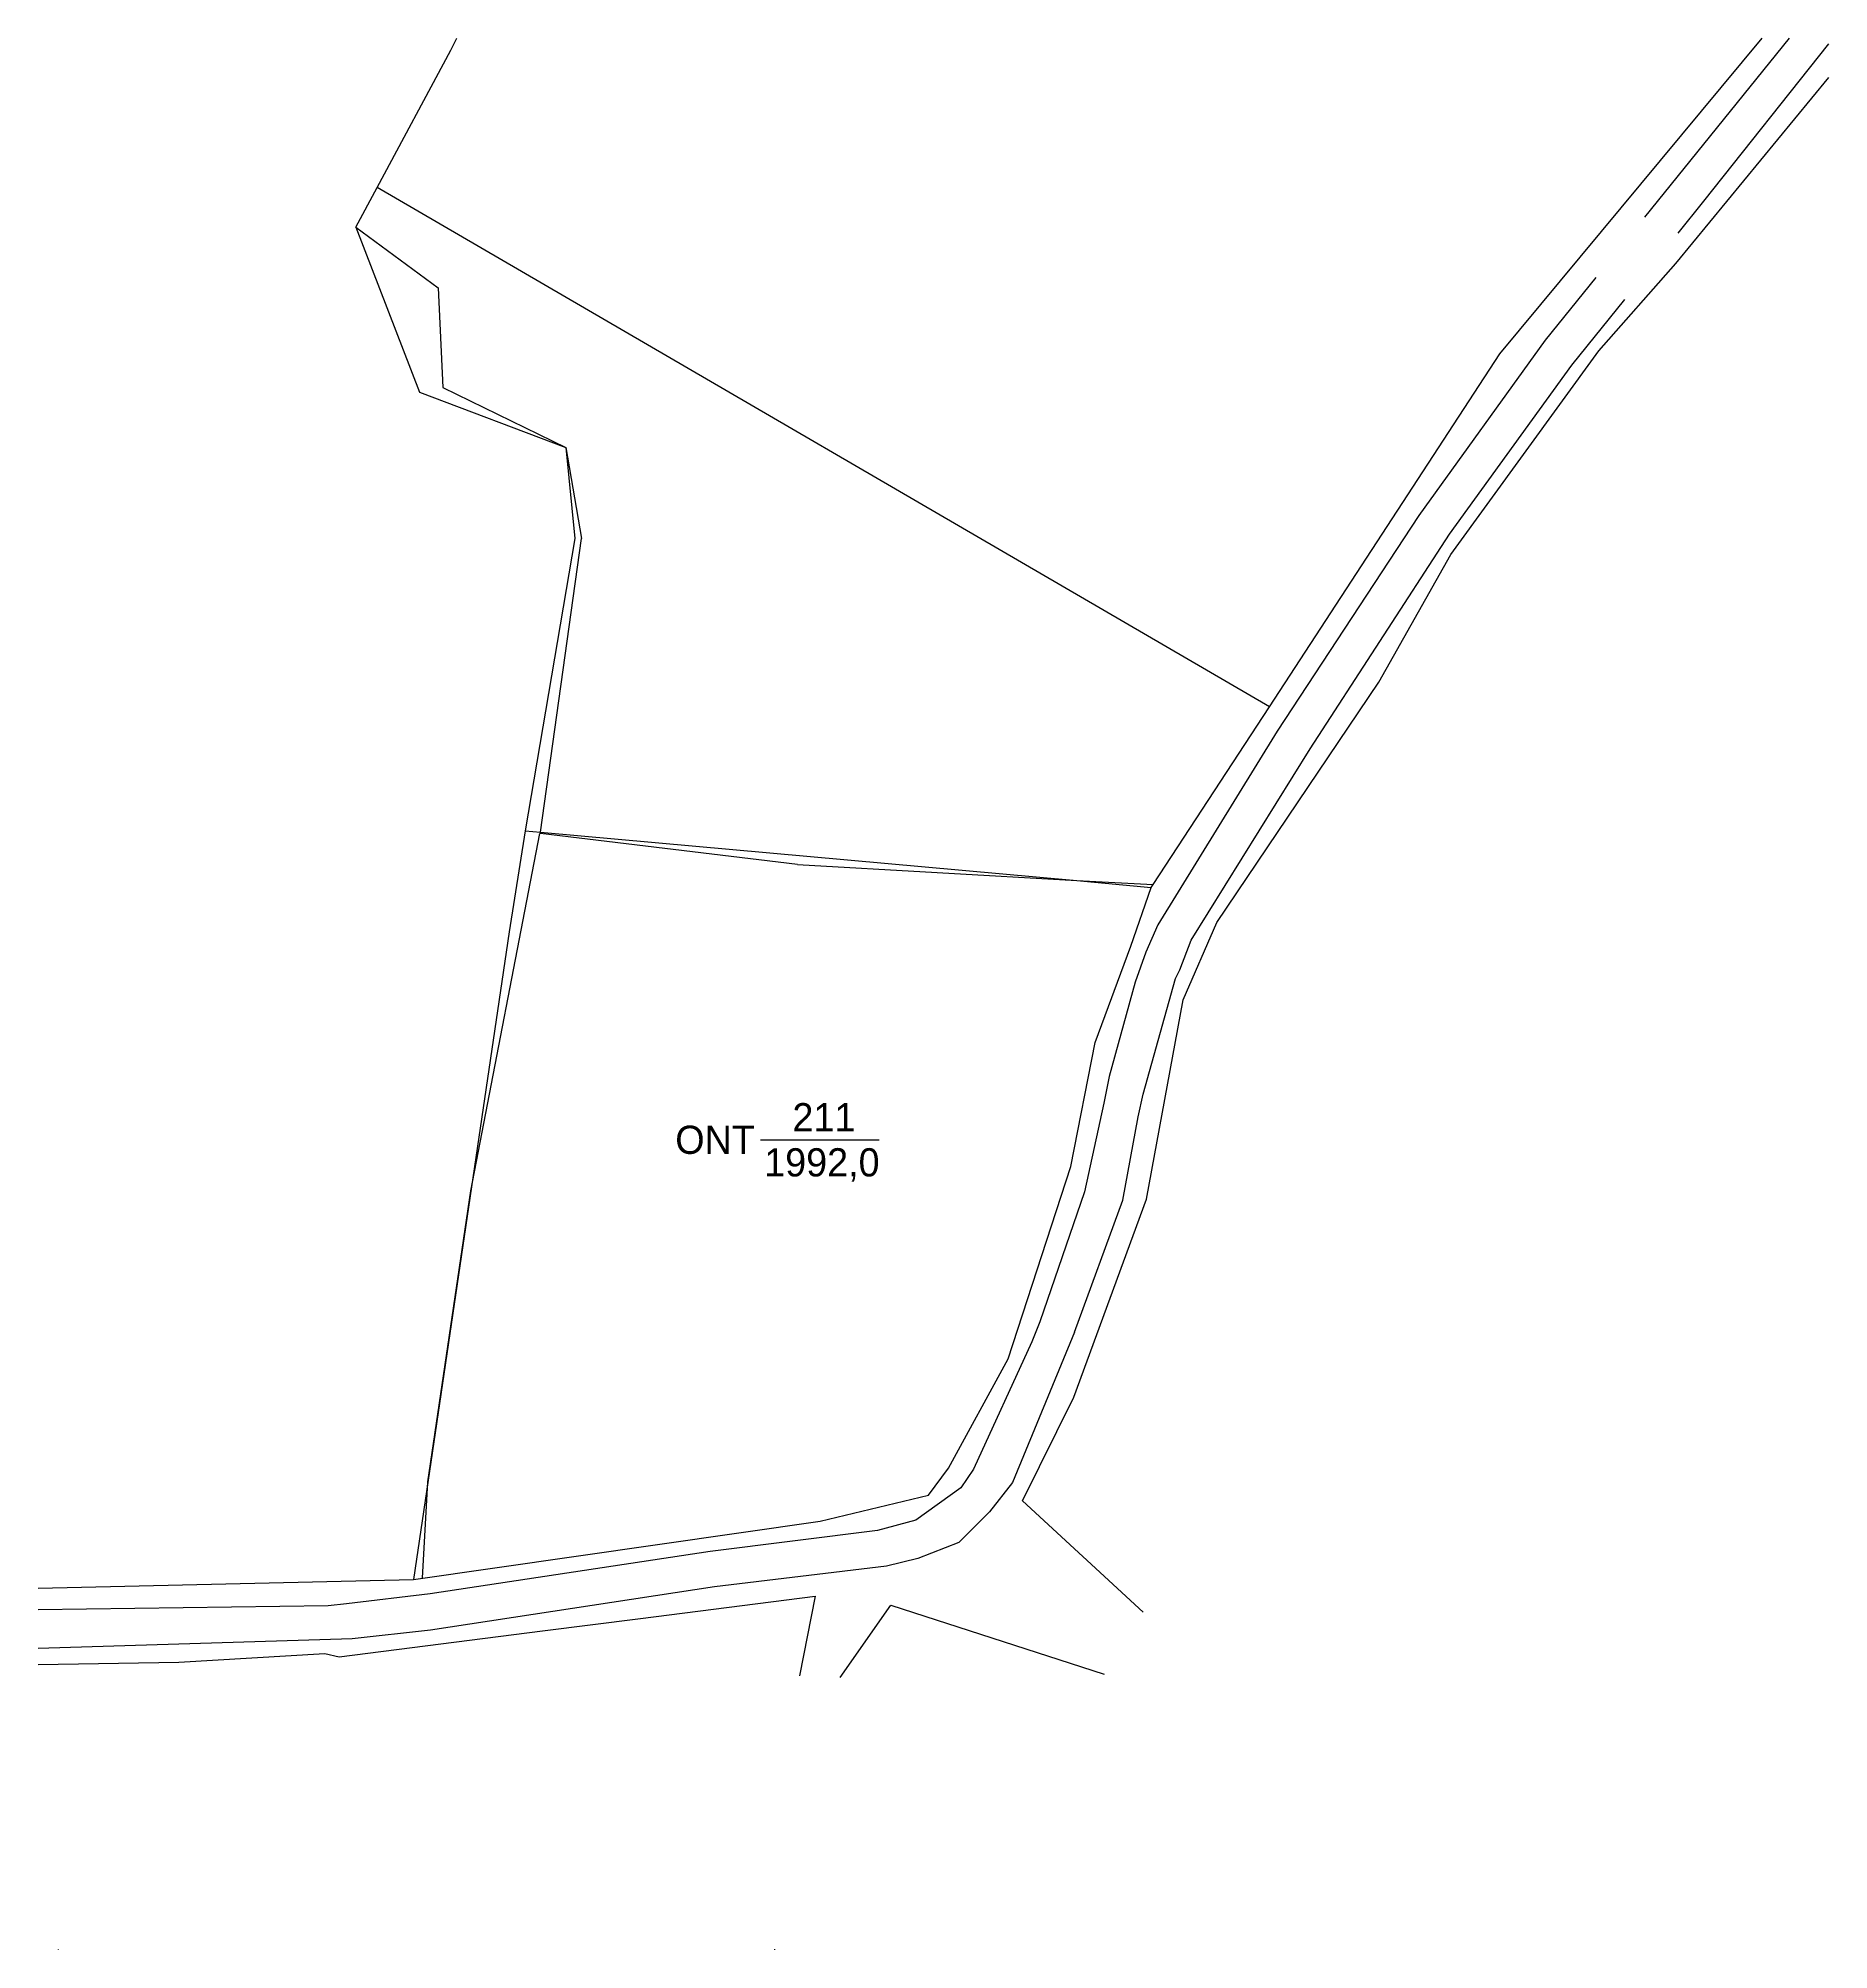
# Model space of a CAD drawing. Extents: x 543660 to 543787, y 1834593 to 1834728.
import ezdxf

# ---------------------------------------------------------------- set-up
doc = ezdxf.new("R2010")
doc.units = 0
for name, color, linetype in [('Level 10', 7, 'Continuous'), ('Level 11', 7, 'Continuous'), ('Level 13', 7, 'Continuous'), ('Level 2', 7, 'Continuous'), ('Level 22', 7, 'Continuous'), ('Level 23', 7, 'Continuous'), ('Level 4', 7, 'Continuous'), ('Level 49', 7, 'Continuous'), ('Level 59', 7, 'Continuous'), ('Level 63', 7, 'Continuous')]:
    doc.layers.add(name, color=color, linetype=linetype)

msp = doc.modelspace()

# ---------------------------------------------------------------- linework, layer by layer
at = {"layer": 'Level 10'}
for p, q in [((543684.46, 1834717.77), (543689.69, 1834727.51)), ((543689.69, 1834727.51), (543690.1, 1834728.35)), ((543682.95, 1834714.95), (543684.46, 1834717.77)), ((543682.95, 1834714.95), (543688.78, 1834710.65)), ((543688.78, 1834710.65), (543689.12, 1834703.56)), ((543689.12, 1834703.56), (543697.84, 1834699.31)), ((543697.84, 1834699.31), (543698.95, 1834692.86)), ((543696.04, 1834672.02), (543698.95, 1834692.86)), ((543696.03, 1834671.92), (543696.04, 1834672.02)), ((543714.28, 1834669.74), (543696.03, 1834671.92)), ((543714.28, 1834669.74), (543734.07, 1834668.59)), ((543734.07, 1834668.59), (543739.49, 1834668.32))]:
    msp.add_line(p, q, dxfattribs=at)
at = {"layer": 'Level 11'}
msp.add_line((543661.82, 1834592.76), (543661.82, 1834592.73), dxfattribs=at)
at = {"layer": 'Level 13'}
msp.add_line((543711.65, 1834650.2), (543720.06, 1834650.2), dxfattribs=at)
at = {"layer": 'Level 22'}
for p, q in [((543784.61, 1834728.35), (543774.34, 1834715.66)), ((543778.56, 1834716.8), (543787.41, 1834727.96)), ((543776.74, 1834714.53), (543778.56, 1834716.8)), ((543770.89, 1834711.38), (543767.29, 1834706.94)), ((543769.2, 1834705.16), (543772.95, 1834709.82)), ((543767.29, 1834706.94), (543758.33, 1834694.5)), ((543760.52, 1834693.16), (543769.2, 1834705.16)), ((543758.33, 1834694.5), (543748.29, 1834679.18)), ((543750.62, 1834677.94), (543760.52, 1834693.16)), ((543748.29, 1834679.18), (543739.83, 1834665.45)), ((543742.18, 1834664.36), (543750.62, 1834677.94)), ((543739.83, 1834665.45), (543738.97, 1834663.5)), ((543741.38, 1834662.26), (543742.18, 1834664.36)), ((543738.97, 1834663.51), (543738.23, 1834661.39)), ((543741.09, 1834661.65), (543741.38, 1834662.26)), ((543738.23, 1834661.39), (543736.37, 1834654.7)), ((543738.78, 1834653.44), (543741.09, 1834661.65)), ((543736.37, 1834654.7), (543736, 1834652.8)), ((543736, 1834652.8), (543734.62, 1834646.5)), ((543738.44, 1834651.83), (543738.78, 1834653.44)), ((543737.34, 1834645.91), (543738.44, 1834651.83)), ((543734.62, 1834646.5), (543731.46, 1834637.29)), ((543733.91, 1834636.56), (543737.34, 1834645.91)), ((543733.91, 1834636.56), (543729.52, 1834625.88)), ((543731.46, 1834637.29), (543730.9, 1834635.86)), ((543731.55, 1834637.56), (543731.46, 1834637.29)), ((543730.9, 1834635.86), (543726.76, 1834626.84)), ((543726.76, 1834626.84), (543725.85, 1834625.51)), ((543729.52, 1834625.88), (543727.89, 1834623.8)), ((543725.85, 1834625.51), (543722.67, 1834623.22)), ((543722.67, 1834623.22), (543719.94, 1834622.49)), ((543727.89, 1834623.8), (543725.72, 1834621.64)), ((543719.94, 1834622.49), (543708.08, 1834620.99)), ((543725.72, 1834621.64), (543722.8, 1834620.49)), ((543708.08, 1834620.99), (543688.21, 1834617.99)), ((543722.8, 1834620.49), (543720.59, 1834619.94)), ((543720.59, 1834619.94), (543708.39, 1834618.48)), ((543688.21, 1834617.99), (543682.29, 1834617.28)), ((543708.39, 1834618.48), (543688.25, 1834615.4)), ((543680.98, 1834617.14), (543660.42, 1834616.85)), ((543682.29, 1834617.28), (543680.98, 1834617.14)), ((543682.68, 1834614.79), (543660.42, 1834614.11)), ((543688.25, 1834615.4), (543682.68, 1834614.79))]:
    msp.add_line(p, q, dxfattribs=at)
at = {"layer": 'Level 23'}
for p, q in [((543764.08, 1834705.96), (543782.68, 1834728.35)), ((543776.57, 1834712.38), (543787.41, 1834725.56)), ((543771.1, 1834706.17), (543776.57, 1834712.38)), ((543747.74, 1834680.92), (543764.08, 1834705.96)), ((543760.61, 1834691.72), (543771.1, 1834706.17)), ((543755.5, 1834682.66), (543760.61, 1834691.72)), ((543744, 1834665.62), (543755.5, 1834682.66)), ((543739.49, 1834668.32), (543747.74, 1834680.92)), ((543737.9, 1834663.94), (543739.36, 1834668.11)), ((543739.36, 1834668.11), (543739.49, 1834668.32)), ((543741.62, 1834660.13), (543744, 1834665.62)), ((543735.37, 1834657.1), (543737.9, 1834663.94)), ((543739.02, 1834645.99), (543741.62, 1834660.13)), ((543733.65, 1834648.31), (543735.37, 1834657.1)), ((543729.2, 1834634.66), (543733.65, 1834648.31)), ((543733.88, 1834631.94), (543739.02, 1834645.99)), ((543724.98, 1834626.9), (543729.2, 1834634.66)), ((543730.22, 1834624.58), (543733.88, 1834631.94)), ((543723.57, 1834624.98), (543724.98, 1834626.9)), ((543715.88, 1834623.15), (543723.57, 1834624.98)), ((543738.78, 1834616.68), (543730.22, 1834624.58)), ((543687.04, 1834619), (543715.88, 1834623.15)), ((543660.42, 1834618.39), (543687.04, 1834619)), ((543703.13, 1834616.24), (543715.53, 1834617.81)), ((543715.53, 1834617.81), (543714.4, 1834612.16)), ((543696.19, 1834615.35), (543703.13, 1834616.24)), ((543717.3, 1834612.04), (543720.89, 1834617.19)), ((543720.89, 1834617.19), (543736.03, 1834612.29)), ((543681.75, 1834613.52), (543696.19, 1834615.35)), ((543670.38, 1834613.14), (543680.75, 1834613.76)), ((543680.75, 1834613.76), (543681.75, 1834613.52)), ((543660.42, 1834612.98), (543670.38, 1834613.14)), ((543712.63, 1834592.77), (543712.64, 1834592.73))]:
    msp.add_line(p, q, dxfattribs=at)
at = {"layer": 'Level 49'}
for p, q in [((543682.95, 1834714.95), (543687.46, 1834703.23)), ((543687.46, 1834703.23), (543697.84, 1834699.31)), ((543697.84, 1834699.31), (543698.47, 1834692.87)), ((543698.47, 1834692.87), (543694.95, 1834672.12)), ((543694.95, 1834672.12), (543693.81, 1834664.96)), ((543694.95, 1834672.12), (543696.04, 1834672.02)), ((543696.04, 1834672.02), (543734.07, 1834668.59)), ((543734.07, 1834668.59), (543739.36, 1834668.11)), ((543693.81, 1834664.96), (543687.04, 1834619))]:
    msp.add_line(p, q, dxfattribs=at)
at = {"layer": 'Level 59'}
for p, q in [((543747.74, 1834680.92), (543684.46, 1834717.77)), ((543691.1, 1834646.58), (543695.99, 1834671.93))]:
    msp.add_line(p, q, dxfattribs=at)
at = {"layer": 'Level 63'}
for points in [[(543688.06, 1834625.93), (543691.1, 1834646.58), (543695.99, 1834671.93)], [(543687.68, 1834619.09), (543688.06, 1834625.93)]]:
    msp.add_lwpolyline(points, dxfattribs=at)

# ---------------------------------------------------------------- texts
at = {"layer": 'Level 13'}
msp.add_text('211', height=2, dxfattribs=at).set_placement((543713.91, 1834650.8))
at = {"layer": 'Level 2'}
msp.add_text('ONT', height=2, dxfattribs=at).set_placement((543705.6, 1834649.2))
at = {"layer": 'Level 4'}
msp.add_text('1992,0', height=2, dxfattribs=at).set_placement((543711.91, 1834647.6))
at = {"layer": 'Level 63'}
for p in [(543776.57, 1834712.38), (543776.57, 1834712.38), (543776.57, 1834712.38), (543776.57, 1834712.38), (543776.57, 1834712.38), (543776.57, 1834712.38), (543776.57, 1834712.38), (543776.57, 1834712.38), (543764.08, 1834705.96), (543764.08, 1834705.96), (543764.08, 1834705.96), (543764.08, 1834705.96), (543764.08, 1834705.96), (543764.08, 1834705.96), (543764.08, 1834705.96), (543764.08, 1834705.96), (543771.1, 1834706.17), (543771.1, 1834706.17), (543771.1, 1834706.17), (543771.1, 1834706.17), (543771.1, 1834706.17), (543771.1, 1834706.17), (543771.1, 1834706.17), (543771.1, 1834706.17), (543760.61, 1834691.72), (543760.61, 1834691.72), (543760.61, 1834691.72), (543760.61, 1834691.72), (543760.61, 1834691.72), (543760.61, 1834691.72), (543760.61, 1834691.72), (543760.61, 1834691.72), (543755.5, 1834682.66), (543755.5, 1834682.66), (543755.5, 1834682.66), (543755.5, 1834682.66), (543755.5, 1834682.66), (543755.5, 1834682.66), (543755.5, 1834682.66), (543755.5, 1834682.66), (543694.94, 1834672.12), (543694.94, 1834672.12), (543694.94, 1834672.12), (543694.94, 1834672.12), (543694.94, 1834672.12), (543694.94, 1834672.12), (543694.94, 1834672.12), (543694.94, 1834672.12), (543739.36, 1834668.11), (543739.36, 1834668.11), (543739.36, 1834668.11), (543739.36, 1834668.11), (543739.36, 1834668.11), (543739.36, 1834668.11), (543739.36, 1834668.11), (543739.36, 1834668.11), (543733.88, 1834631.94), (543733.88, 1834631.94), (543733.88, 1834631.94), (543733.88, 1834631.94), (543733.88, 1834631.94), (543733.88, 1834631.94), (543733.88, 1834631.94), (543733.88, 1834631.94), (543687.04, 1834619), (543687.04, 1834619), (543687.04, 1834619), (543687.04, 1834619), (543687.04, 1834619), (543687.04, 1834619), (543687.04, 1834619), (543687.04, 1834619), (543703.13, 1834616.24), (543703.13, 1834616.24), (543703.13, 1834616.24), (543703.13, 1834616.24), (543703.13, 1834616.24), (543703.13, 1834616.24), (543703.13, 1834616.24), (543703.13, 1834616.24), (543696.19, 1834615.35), (543696.19, 1834615.35), (543696.19, 1834615.35), (543696.19, 1834615.35), (543696.19, 1834615.35), (543696.19, 1834615.35), (543696.19, 1834615.35), (543696.19, 1834615.35), (543681.75, 1834613.52), (543681.75, 1834613.52), (543681.75, 1834613.52), (543681.75, 1834613.52), (543681.75, 1834613.52), (543681.75, 1834613.52), (543681.75, 1834613.52), (543681.75, 1834613.52), (543670.38, 1834613.14), (543670.38, 1834613.14), (543670.38, 1834613.14), (543670.38, 1834613.14), (543670.38, 1834613.14), (543670.38, 1834613.14), (543670.38, 1834613.14), (543670.38, 1834613.14), (543736.03, 1834612.29), (543736.03, 1834612.29), (543736.03, 1834612.29), (543736.03, 1834612.29), (543736.03, 1834612.29), (543736.03, 1834612.29), (543736.03, 1834612.29), (543736.03, 1834612.29), (543747.23, 1834607.67), (543747.23, 1834607.67), (543747.23, 1834607.67), (543747.23, 1834607.67), (543747.23, 1834607.67), (543747.23, 1834607.67), (543747.23, 1834607.67), (543747.23, 1834607.67), (543785.22, 1834598.38), (543785.22, 1834598.38), (543785.22, 1834598.38), (543785.22, 1834598.38), (543785.22, 1834598.38), (543785.22, 1834598.38), (543785.22, 1834598.38), (543785.22, 1834598.38), (543712.63, 1834592.77), (543712.63, 1834592.77), (543712.63, 1834592.77), (543712.63, 1834592.77), (543712.63, 1834592.77), (543712.63, 1834592.77), (543712.63, 1834592.77), (543712.63, 1834592.77)]:
    msp.add_text('D', height=0.01, dxfattribs=at).set_placement(p)

doc.saveas('drawing.dxf')
